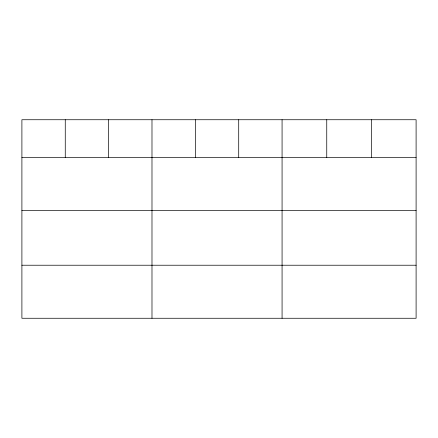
<?xml version="1.0" encoding="UTF-8"?>
<svg xmlns="http://www.w3.org/2000/svg" width="438" height="438" viewBox="0 0 438 438"><rect width="100%" height="100%" fill="white"/><g stroke="black" fill="none" stroke-linecap="round" stroke-linejoin="round"><path stroke-width="0.66" d="M416.1 157.538L416.1 318.262L21.9 318.262L21.9 119.738L416.1 119.738L416.1 157.538L21.9 157.538M21.9 210.579L416.1 210.579M21.9 265.225L416.1 265.225M371.424 119.738L371.424 157.538M326.748 119.738L326.748 157.538M282.072 119.738L282.072 318.262M238.71 119.738L238.71 157.538M195.348 119.738L195.348 157.538M151.986 119.738L151.986 318.262M108.624 119.738L108.624 157.538M65.262 119.738L65.262 157.538"/></g></svg>
